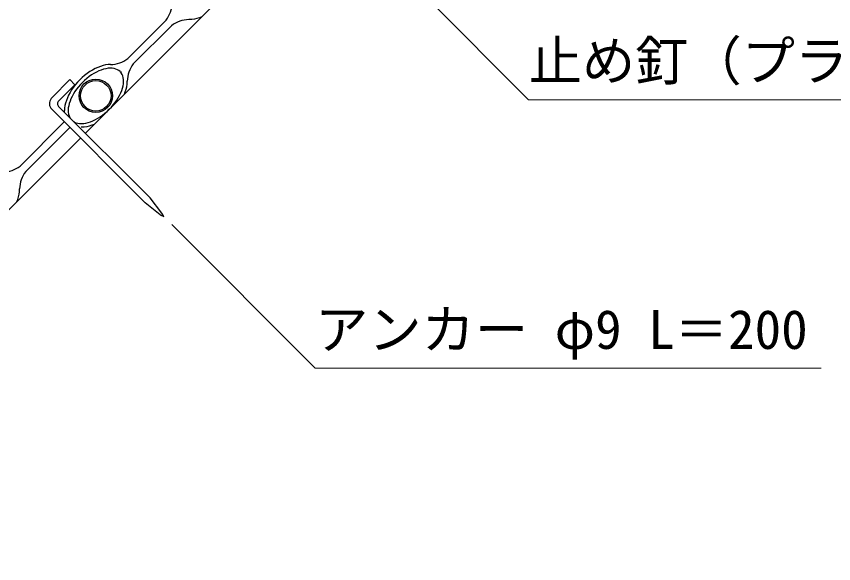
# Model space of a CAD drawing. Units: millimetres, scale not verified. Extents: x 200 to 8200, y 200 to 5838.
# Drawn here: x 2465 to 3539, y 2861 to 3580 of the extents above; entities that cross this region are included whole.
import ezdxf
from ezdxf.enums import TextEntityAlignment as Align

# ---------------------------------------------------------------- set-up
doc = ezdxf.new("R2010")
doc.units = ezdxf.units.MM
doc.header["$LTSCALE"] = 20
doc.layers.add('C-STR', color=7, linetype='Continuous', lineweight=25)
doc.layers.add('C-STR-HTXT', color=1, linetype='Continuous', lineweight=13)
doc.styles.add('ＭＳ ゴシック', font='')
doc.styles.get('ＭＳ ゴシック').set_extended_font_data('MS Gothic')

msp = doc.modelspace()

# ---------------------------------------------------------------- linework, layer by layer
at = {"layer": 'C-STR'}
for p, q in [((2555.59, 3426.33), (3114.82, 3985.55)), ((2702.11, 3577), (2698.72, 3576.17)), ((2705.54, 3578.12), (2702.11, 3577)), ((2708.64, 3579.37), (2705.54, 3578.12)), ((2611.24, 3524.59), (2661.54, 3574.9)), ((2618.53, 3517.29), (2668.83, 3567.6)), ((2692.99, 3575.65), (2691.46, 3575.58)), ((2695.38, 3575.64), (2692.99, 3575.65)), ((2698.72, 3576.17), (2695.38, 3575.64)), ((2571.76, 3512.83), (2568.23, 3511.22)), ((2575.27, 3514.16), (2571.76, 3512.83)), ((2578.74, 3515.22), (2575.27, 3514.16)), ((2582.13, 3515.98), (2578.74, 3515.22)), ((2585.44, 3516.44), (2582.13, 3515.98)), ((2588.62, 3516.61), (2585.44, 3516.44)), ((2554.46, 3502.29), (2551.23, 3499.53)), ((2557.8, 3504.86), (2554.46, 3502.29)), ((2561.23, 3507.22), (2557.8, 3504.86)), ((2563.61, 3502.86), (2560.5, 3500.68)), ((2564.72, 3509.34), (2561.23, 3507.22)), ((2566.77, 3504.84), (2563.61, 3502.86)), ((2568.23, 3511.22), (2564.72, 3509.34)), ((2569.94, 3506.59), (2566.77, 3504.84)), ((2573.11, 3508.1), (2569.94, 3506.59)), ((2576.25, 3509.37), (2573.11, 3508.1)), ((2579.34, 3510.37), (2576.25, 3509.37)), ((2582.35, 3511.11), (2579.34, 3510.37)), ((2585.26, 3511.58), (2582.35, 3511.11)), ((2588.05, 3511.77), (2585.26, 3511.58)), ((2590.7, 3511.69), (2588.05, 3511.77)), ((2593.19, 3511.32), (2590.7, 3511.69)), ((2595.49, 3510.69), (2593.19, 3511.32)), ((2597.6, 3509.79), (2595.49, 3510.69)), ((2599.49, 3508.62), (2597.6, 3509.79)), ((2601.15, 3507.2), (2599.49, 3508.62)), ((2602.57, 3507.2), (2601.15, 3505.54)), ((2603.73, 3503.65), (2602.57, 3505.54)), ((2604.63, 3501.55), (2603.73, 3503.65)), ((2605.27, 3499.24), (2604.63, 3501.55)), ((2511.8, 3473.45), (2535.09, 3496.76)), ((2541.89, 3489.96), (2535.09, 3496.76)), ((2545.18, 3493.48), (2542.42, 3490.25)), ((2548.13, 3496.58), (2545.18, 3493.48)), ((2551.23, 3499.53), (2548.13, 3496.58)), ((2551.67, 3493.04), (2548.96, 3490.2)), ((2554.51, 3495.75), (2551.67, 3493.04)), ((2557.46, 3498.3), (2554.51, 3495.75)), ((2560.5, 3500.68), (2557.46, 3498.3)), ((2605.06, 3488.41), (2605.52, 3491.32)), ((2605.63, 3496.76), (2605.27, 3499.24)), ((2605.52, 3491.32), (2605.72, 3494.11)), ((2605.72, 3494.11), (2605.63, 3496.76)), ((2609.96, 3487.41), (2610.5, 3490.75)), ((2610.49, 3493.14), (2610.55, 3494.68)), ((2610.5, 3490.75), (2610.49, 3493.14)), ((2541.89, 3489.96), (2520.64, 3468.7)), ((2535.37, 3480), (2533.49, 3476.48)), ((2537.49, 3483.48), (2535.37, 3480)), ((2539.85, 3486.91), (2537.49, 3483.48)), ((2542.42, 3490.25), (2539.85, 3486.91)), ((2541.85, 3481.1), (2539.87, 3477.94)), ((2544.03, 3484.21), (2541.85, 3481.1)), ((2546.41, 3487.25), (2544.03, 3484.21)), ((2548.96, 3490.2), (2546.41, 3487.25)), ((2602.05, 3479.17), (2603.31, 3482.31)), ((2603.31, 3482.31), (2604.32, 3485.39)), ((2604.32, 3485.39), (2605.06, 3488.41)), ((2606.76, 3477.5), (2608.01, 3480.6)), ((2608.01, 3480.6), (2609.13, 3484.02)), ((2609.13, 3484.02), (2609.96, 3487.41)), ((2530.55, 3469.44), (2529.49, 3465.97)), ((2531.88, 3472.95), (2530.55, 3469.44)), ((2533.49, 3476.48), (2531.88, 3472.95)), ((2536.61, 3471.6), (2535.34, 3468.46)), ((2538.12, 3474.77), (2536.61, 3471.6)), ((2539.87, 3477.94), (2538.12, 3474.77)), ((2594.62, 3466.56), (2596.81, 3469.67)), ((2596.81, 3469.67), (2598.78, 3472.82)), ((2598.78, 3472.82), (2600.53, 3476)), ((2600.53, 3476), (2602.05, 3479.17)), ((2509.94, 3459.02), (2634.23, 3334.81)), ((2520.35, 3461.35), (2640.59, 3341.18)), ((2528.27, 3459.27), (2528.1, 3456.09)), ((2528.27, 3459.27), (2528.1, 3456.09)), ((2528.73, 3462.58), (2528.27, 3459.27)), ((2529.49, 3465.97), (2528.73, 3462.58)), ((2533.13, 3459.45), (2532.94, 3456.66)), ((2533.13, 3459.45), (2532.94, 3456.66)), ((2533.6, 3462.36), (2533.13, 3459.45)), ((2534.34, 3465.37), (2533.6, 3462.36)), ((2535.34, 3468.46), (2534.34, 3465.37)), ((2586.99, 3457.72), (2589.7, 3460.56)), ((2589.7, 3460.56), (2592.25, 3463.51)), ((2592.25, 3463.51), (2594.62, 3466.56)), ((2532.94, 3456.66), (2533.02, 3454.01)), ((2532.94, 3456.66), (2533.02, 3454.01)), ((2533.02, 3454.01), (2533.39, 3451.52)), ((2533.02, 3454.01), (2533.39, 3451.52)), ((2533.39, 3451.52), (2534.02, 3449.22)), ((2533.39, 3451.52), (2534.02, 3449.22)), ((2534.02, 3449.22), (2534.92, 3447.11)), ((2534.02, 3449.22), (2534.92, 3447.11)), ((2571.89, 3445.93), (2575.04, 3447.9)), ((2575.04, 3447.9), (2578.15, 3450.09)), ((2578.15, 3450.09), (2581.2, 3452.46)), ((2581.2, 3452.46), (2584.15, 3455.01)), ((2584.15, 3455.01), (2586.99, 3457.72)), ((2469.82, 3383.17), (2527.81, 3441.17)), ((2534.92, 3447.11), (2535.45, 3446.25)), ((2540.21, 3441.5), (2541.06, 3440.98)), ((2540.75, 3441.17), (2541.06, 3440.98)), ((2541.06, 3440.98), (2543.16, 3440.08)), ((2541.06, 3440.98), (2543.16, 3440.08)), ((2541.06, 3440.98), (2543.16, 3440.08)), ((2543.16, 3440.08), (2545.47, 3439.44)), ((2543.16, 3440.08), (2545.47, 3439.44)), ((2545.47, 3439.44), (2547.95, 3439.08)), ((2545.47, 3439.44), (2547.95, 3439.08)), ((2547.95, 3439.08), (2550.6, 3439)), ((2547.95, 3439.08), (2550.6, 3439)), ((2550.6, 3439), (2553.39, 3439.19)), ((2550.6, 3439), (2553.39, 3439.19)), ((2553.39, 3439.19), (2556.31, 3439.65)), ((2556.31, 3439.65), (2559.32, 3440.39)), ((2559.32, 3440.39), (2562.4, 3441.4)), ((2562.4, 3441.4), (2565.54, 3442.66)), ((2567.22, 3437.95), (2564.11, 3436.7)), ((2565.54, 3442.66), (2568.71, 3444.18)), ((2568.71, 3444.18), (2571.89, 3445.93)), ((2477.11, 3375.87), (2535.11, 3433.88)), ((2551.57, 3434.22), (2550.03, 3434.16)), ((2553.96, 3434.21), (2551.57, 3434.22)), ((2557.3, 3434.75), (2553.96, 3434.21)), ((2560.69, 3435.58), (2557.3, 3434.75)), ((2564.11, 3436.7), (2560.69, 3435.58)), ((1989.91, 2860.64), (2549.13, 3419.86)), ((2469.06, 3351.72), (2469.13, 3353.25)), ((2469.07, 3349.33), (2469.06, 3351.72)), ((2466.59, 3339.18), (2467.71, 3342.6)), ((2467.71, 3342.6), (2468.54, 3345.99)), ((2468.54, 3345.99), (2469.07, 3349.33)), ((2656.15, 3321.39), (2640.59, 3341.18)), ((2465.34, 3336.07), (2466.59, 3339.18)), ((2654.03, 3319.26), (2634.23, 3334.81)), ((2654.03, 3319.26), (2658.63, 3316.79)), ((2658.63, 3316.79), (2656.15, 3321.39))]:
    msp.add_line(p, q, dxfattribs=at)
at = {"layer": 'C-STR', "color": 3}
for radius in [22, 20]:
    msp.add_circle((2569.21, 3475.5), radius, dxfattribs=at)
at = {"layer": 'C-STR'}
for centre, radius, start, end in [((2632.61, 3597.83), 36.92, 321.60225, 359.50989), ((2691.77, 3538.66), 36.92, 90.49011, 128.39775), ((2588.31, 3553.52), 36.92, 270.49011, 308.39775), ((2647.47, 3494.36), 36.92, 141.60225, 179.50989), ((2520.49, 3465), 12.12, 135.76262, 209.53793), ((2523.88, 3464.89), 5, 130.3409, 225.01704), ((2491.19, 3456.41), 36.92, 355.9961, 359.50989), ((2519.02, 3454.98), 9.16, 352.70811, 6.93648), ((2446.88, 3412.1), 36.92, 270.49011, 308.39775), ((2506.05, 3352.94), 36.92, 141.60225, 179.50989)]:
    msp.add_arc(centre, radius, start, end, dxfattribs=at)
at = {"layer": 'C-STR-HTXT'}
for p, q in [((2946.37, 3662.58), (3138.02, 3470.32)), ((3138.02, 3470.32), (4118.02, 3470.32)), ((2669.21, 3306.16), (2857.32, 3117.44)), ((2857.32, 3117.44), (3522.32, 3117.44))]:
    msp.add_line(p, q, dxfattribs=at)

# ---------------------------------------------------------------- texts
at = {"layer": 'C-STR-HTXT', "color": 7, "style": 'ＭＳ ゴシック'}
for s, p in [('止め釘（プラワッシャー併用）', (3138.02, 3480.32)), ('アンカー φ9 L＝200', (2857.32, 3127.44))]:
    msp.add_text(s, height=51.32, dxfattribs=at).set_placement(p, align=Align.BOTTOM_LEFT)

doc.saveas('drawing.dxf')
